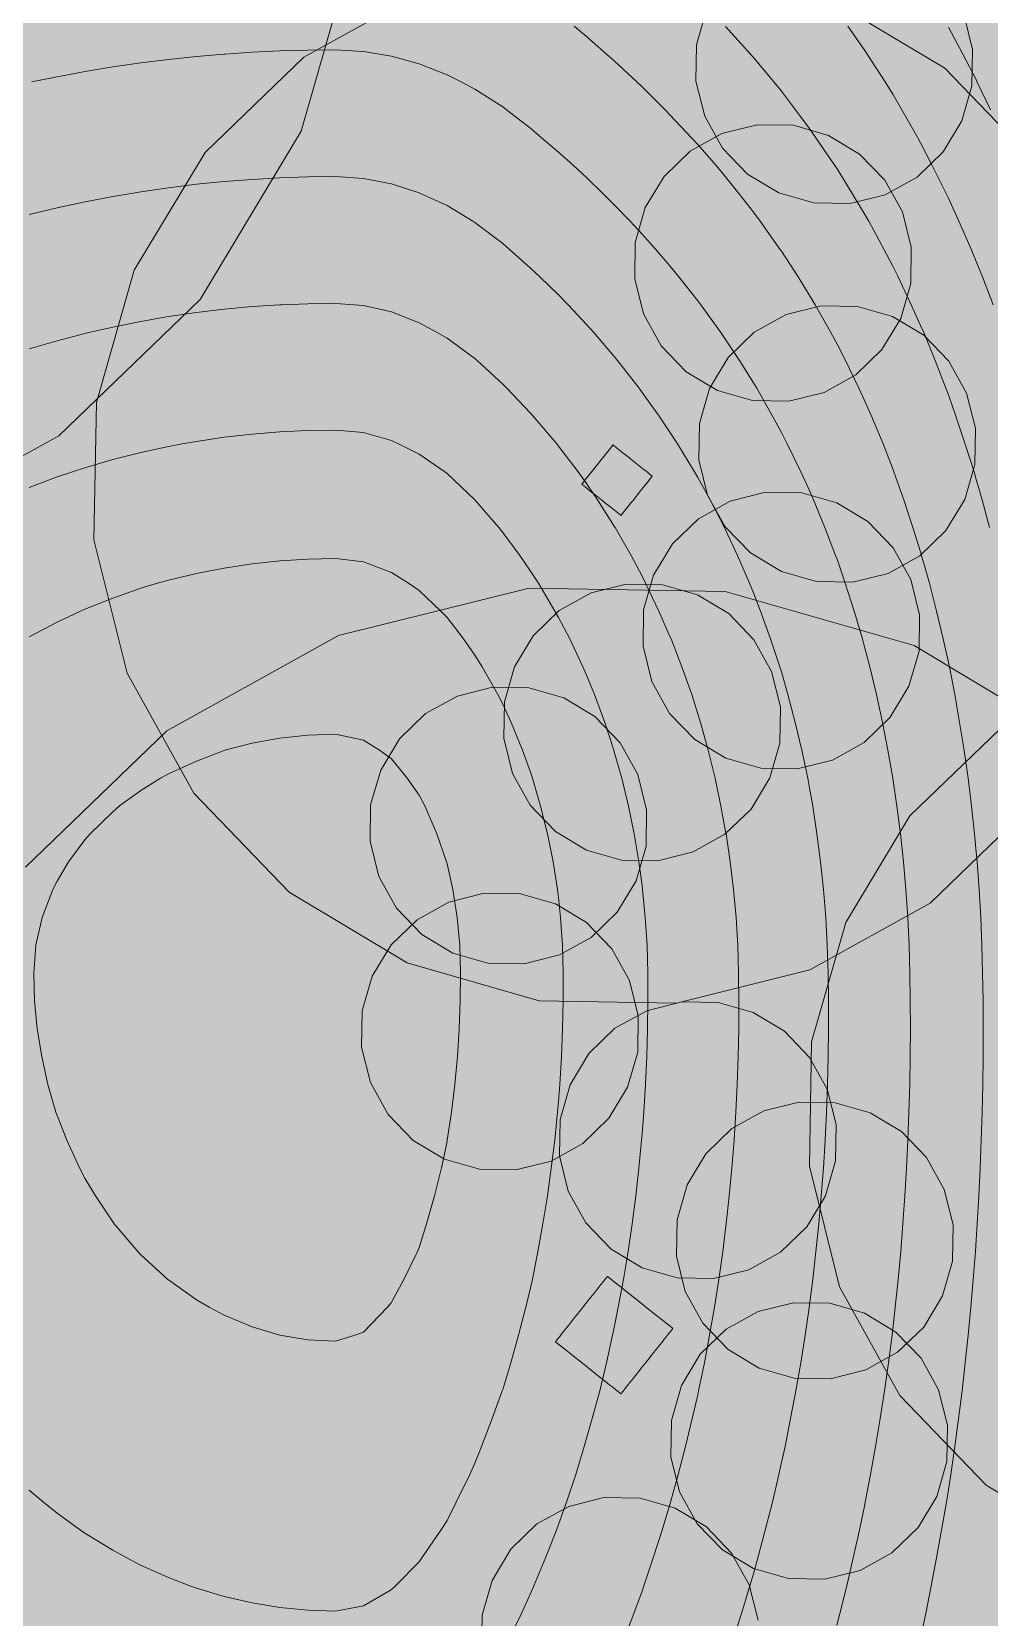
# Model space of a CAD drawing. Header units: millimetres. Extents: x -146962 to 322503, y -183624 to 284367.
# Drawn here: x 112504 to 115942, y 45586 to 51280 of the extents above; entities that cross this region are included whole.
import ezdxf

# ---------------------------------------------------------------- set-up
doc = ezdxf.new("R2010")
doc.units = ezdxf.units.MM
doc.layers.add('06_部屋の色', color=8, linetype='Continuous', lineweight=0)
doc.layers.add('30_敷地・外構', color=8, linetype='Continuous', lineweight=9)

msp = doc.modelspace()

# ---------------------------------------------------------------- hatches: boundary and pattern name
at = {"layer": '06_部屋の色', "true_color": 0xdde9cf}
msp.add_hatch(color=8, dxfattribs=at).paths.add_polyline_path([(83510.2, 29400.8), (83510.3, 31670.6), (83754.2, 32064.6), (83999.1, 32458.1), (84244.9, 32850.9), (84491.7, 33243.1), (84739.4, 33634.8), (84988.1, 34025.8), (85237.8, 34416.3), (85488.3, 34806.1), (85739.9, 35195.3), (85992.4, 35583.9), (86245.8, 35971.8), (86500.2, 36359.2), (86755.5, 36745.9), (87011.8, 37132), (87269, 37517.5), (87527.2, 37902.4), (87786.3, 38286.6), (88046.3, 38670.2), (88307.2, 39053.2), (88569.1, 39435.5), (88832, 39817.2), (89095.7, 40198.2), (89360.4, 40578.6), (89626, 40958.3), (89892.5, 41337.4), (90160, 41715.9), (90428.4, 42093.7), (90697.7, 42470.8), (90967.9, 42847.3), (91239, 43223.1), (91511.1, 43598.3), (91784.1, 43972.8), (92058, 44346.6), (92332.7, 44719.7), (92608.4, 45092.2), (92885.1, 45464), (93162.6, 45835.2), (93441, 46205.6), (93720.3, 46575.4), (94000.5, 46944.5), (94281.7, 47312.9), (94563.7, 47680.6), (94846.6, 48047.7), (95130.4, 48414), (95415.1, 48779.7), (95700.7, 49144.6), (95987.2, 49508.9), (96274.5, 49872.4), (96562.8, 50235.3), (96851.9, 50597.4), (97142, 50958.9), (97432.9, 51319.6), (97724.6, 51679.7), (98017.3, 52039), (98310.8, 52397.6), (98605.2, 52755.5), (98900.5, 53112.6), (99196.7, 53469.1), (99493.7, 53824.8), (99791.6, 54179.8), (100090.3, 54534), (100389.9, 54887.6), (100690.4, 55240.4), (100991.8, 55592.4), (101293.9, 55943.8), (101597, 56294.4), (101900.9, 56644.2), (102205.6, 56993.3), (102511.3, 57341.7), (102817.7, 57689.3), (103125, 58036.2), (103433.2, 58382.3), (103742.1, 58727.7), (104052, 59072.3), (104362.6, 59416.2), (104674.1, 59759.3), (104986.5, 60101.6), (105299.7, 60443.2), (105613.7, 60784), (105928.5, 61124.1), (106244.2, 61463.4), (106560.7, 61801.9), (106878, 62139.6), (107196.1, 62476.6), (107515.1, 62812.7), (107834.9, 63148.1), (108155.5, 63482.8), (108476.9, 63816.6), (108799.1, 64149.7), (109122.2, 64481.9), (109446, 64813.4), (109770.7, 65144.1), (110096.1, 65474), (110422.4, 65803.1), (110749.4, 66131.4), (111077.3, 66458.9), (111406, 66785.6), (111735.4, 67111.5), (112065.7, 67436.6), (112396.7, 67760.9), (112728.6, 68084.4), (113061.2, 68407.1), (113394.6, 68728.9), (113728.8, 69050), (114063.8, 69370.2), (114399.5, 69689.6), (114736, 70008.2), (115073.4, 70326), (115411.4, 70642.9), (115750.3, 70959.1), (116089.9, 71274.4), (116430.3, 71588.8), (116771.5, 71902.5), (117113.4, 72215.3), (117456.1, 72527.2), (117799.5, 72838.4), (118596.9, 72838.3), (118594.5, 29398.9)])
at = {"layer": '30_敷地・外構', "true_color": 0xcfe0b8}
for points in [[(110690.1, 54682), (111394.8, 54669.7), (112072.3, 54475.4), (112676.5, 54112.4), (113166.1, 53605.3), (113507.9, 52988.9), (113678.4, 52305), (113666.1, 51600.2), (113471.8, 50922.7), (113108.8, 50318.5), (112601.7, 49828.9), (111985.3, 49487.2), (111301.4, 49316.7), (110596.6, 49329), (109919.1, 49523.3), (109314.9, 49886.3), (108825.3, 50393.3), (108483.6, 51009.8), (108313.1, 51693.7), (108325.4, 52398.4), (108519.7, 53075.9), (108882.7, 53680.1), (109389.7, 54169.7), (110006.2, 54511.4)], [(115202.5, 51624.1), (115329.1, 51655.6), (115459.6, 51653.4), (115585, 51617.4), (115696.8, 51550.2), (115787.4, 51456.4), (115850.7, 51342.2), (115882.2, 51215.7), (115880, 51085.2), (115844, 50959.8), (115776.8, 50848), (115683, 50757.3), (115568.8, 50694.1), (115442.3, 50662.5), (115311.8, 50664.8), (115186.4, 50700.8), (115074.6, 50767.9), (114983.9, 50861.8), (114920.7, 50975.9), (114889.1, 51102.5), (114891.4, 51232.9), (114927.4, 51358.4), (114994.6, 51470.2), (115088.4, 51560.8)], [(113912.9, 51427.6), (114391.6, 51547), (114885, 51538.4), (115359.2, 51402.4), (115782.2, 51148.2), (116124.9, 50793.3), (116364.1, 50361.8), (116483.4, 49883.1), (116474.8, 49389.8), (116338.8, 48915.5), (116084.7, 48492.6), (115729.8, 48149.8), (115298.3, 47910.6), (114819.6, 47791.3), (114326.2, 47799.9), (113852, 47935.9), (113429, 48190), (113086.3, 48544.9), (112847.1, 48976.4), (112727.7, 49455.2), (112736.4, 49948.5), (112872.4, 50422.8), (113126.5, 50845.7), (113481.4, 51188.4)], [(114982.5, 50914.1), (115109.1, 50945.6), (115239.5, 50943.4), (115364.9, 50907.4), (115476.8, 50840.2), (115567.4, 50746.4), (115630.6, 50632.3), (115662.2, 50505.7), (115659.9, 50375.2), (115624, 50249.8), (115556.8, 50138), (115462.9, 50047.3), (115348.8, 49984.1), (115222.2, 49952.5), (115091.8, 49954.8), (114966.4, 49990.8), (114854.5, 50058), (114763.9, 50151.8), (114700.6, 50265.9), (114669.1, 50392.5), (114671.4, 50523), (114707.3, 50648.4), (114774.5, 50760.2), (114868.4, 50850.8)], [(115098.3, 50200.8), (115212.4, 50264.1), (115339, 50295.6), (115469.5, 50293.4), (115594.9, 50257.4), (115706.7, 50190.2), (115797.4, 50096.4), (115860.6, 49982.2), (115892.2, 49855.7), (115889.9, 49725.2), (115853.9, 49599.8), (115786.7, 49488), (115692.9, 49397.3), (115578.8, 49334.1), (115452.2, 49302.5), (115321.7, 49304.8), (115196.3, 49340.8), (115084.5, 49407.9), (114993.9, 49501.8), (114930.6, 49615.9), (114899, 49742.5), (114901.3, 49872.9), (114937.3, 49998.4), (115004.5, 50110.2)], [(114511.8, 49695.8), (114516.5, 49701.7), (114521.2, 49707.5), (114549.2, 49742.8), (114553.8, 49748.6), (114558.5, 49754.5), (114577.2, 49778), (114581.9, 49783.8), (114586.5, 49789.7), (114591.2, 49795.6), (114597.1, 49790.9), (114602.9, 49786.2), (114608.8, 49781.6), (114614.7, 49776.9), (114620.5, 49772.2), (114626.4, 49767.6), (114649.9, 49748.9), (114655.8, 49744.2), (114661.6, 49739.6), (114667.5, 49734.9), (114673.4, 49730.2), (114696.8, 49711.5), (114702.7, 49706.9), (114708.6, 49702.2), (114714.5, 49697.5), (114720.3, 49692.9), (114726.2, 49688.2), (114732.1, 49683.5), (114727.4, 49677.7), (114722.7, 49671.8), (114718.1, 49665.9), (114699.4, 49642.4), (114694.7, 49636.6), (114690, 49630.7), (114662, 49595.5), (114657.4, 49589.6), (114652.7, 49583.7), (114634, 49560.3), (114629.3, 49554.4), (114624.7, 49548.5), (114620, 49542.7), (114614.1, 49547.3), (114608.3, 49552), (114602.4, 49556.7), (114596.5, 49561.3), (114590.7, 49566), (114584.8, 49570.7), (114561.3, 49589.3), (114555.4, 49594), (114549.6, 49598.7), (114543.7, 49603.4), (114537.8, 49608), (114514.4, 49626.7), (114508.5, 49631.4), (114502.6, 49636), (114496.7, 49640.7), (114490.9, 49645.4), (114485, 49650), (114479.1, 49654.7), (114483.8, 49660.6), (114488.5, 49666.4), (114493.1, 49672.3)], [(114898.3, 49530.8), (115012.4, 49594.1), (115139, 49625.6), (115269.4, 49623.4), (115394.9, 49587.4), (115506.7, 49520.2), (115597.3, 49426.4), (115660.6, 49312.3), (115692.1, 49185.7), (115689.9, 49055.2), (115653.9, 48929.8), (115586.7, 48818), (115492.8, 48727.3), (115378.7, 48664.1), (115252.1, 48632.5), (115121.7, 48634.8), (114996.3, 48670.8), (114884.5, 48738), (114793.8, 48831.8), (114730.6, 48945.9), (114699, 49072.5), (114701.3, 49203), (114737.2, 49328.4), (114804.4, 49440.2)], [(113605.9, 49111.2), (114289.8, 49281.8), (114994.5, 49269.5), (115672.1, 49075.2), (116276.2, 48712.2), (116765.8, 48205.1), (117107.6, 47588.7), (117278.1, 46904.8), (117265.8, 46200), (117071.5, 45522.5), (116708.5, 44918.3), (116201.5, 44428.7), (115585, 44087), (114901.1, 43916.5), (114196.3, 43928.8), (113518.8, 44123.1), (112914.6, 44486.1), (112425, 44993.1), (112083.3, 45609.6), (111912.8, 46293.5), (111925.1, 46998.2), (112119.4, 47675.7), (112482.4, 48279.9), (112989.4, 48769.5)], [(114398.3, 49200.9), (114512.4, 49264.1), (114639, 49295.7), (114769.4, 49293.4), (114894.8, 49257.4), (115006.7, 49190.2), (115097.3, 49096.4), (115160.5, 48982.3), (115192.1, 48855.7), (115189.8, 48725.2), (115153.9, 48599.8), (115086.7, 48488), (114992.8, 48397.4), (114878.7, 48334.1), (114752.1, 48302.6), (114621.7, 48304.8), (114496.3, 48340.8), (114384.4, 48408), (114293.8, 48501.8), (114230.6, 48615.9), (114199, 48742.5), (114201.3, 48873), (114237.2, 48998.4), (114304.4, 49110.2)], [(116368.8, 48990), (116801.9, 49098), (117248.2, 49090.2), (117677.3, 48967.2), (118060, 48737.2), (118370.1, 48416.1), (118586.5, 48025.7), (118694.5, 47592.6), (118686.7, 47146.2), (118563.6, 46717.1), (118333.7, 46334.5), (118012.6, 46024.4), (117622.2, 45808), (117189.1, 45700), (116742.7, 45707.8), (116313.6, 45830.8), (115931, 46060.7), (115620.9, 46381.8), (115404.5, 46772.3), (115296.5, 47205.4), (115304.3, 47651.7), (115427.3, 48080.8), (115657.2, 48463.5), (115978.3, 48773.6)], [(113918.3, 48830.9), (114032.4, 48894.1), (114159, 48925.7), (114289.4, 48923.4), (114414.8, 48887.5), (114526.6, 48820.3), (114617.3, 48726.4), (114680.5, 48612.3), (114712.1, 48485.7), (114709.8, 48355.3), (114673.9, 48229.9), (114606.7, 48118), (114512.8, 48027.4), (114398.7, 47964.1), (114272.1, 47932.6), (114141.7, 47934.9), (114016.2, 47970.8), (113904.4, 48038), (113813.8, 48131.9), (113750.5, 48246), (113719, 48372.6), (113721.2, 48503), (113757.2, 48628.4), (113824.4, 48740.3)], [(114002.3, 48154.1), (114128.9, 48185.7), (114259.4, 48183.4), (114384.8, 48147.5), (114496.6, 48080.3), (114587.2, 47986.4), (114650.5, 47872.3), (114682.1, 47745.7), (114679.8, 47615.3), (114643.8, 47489.9), (114576.6, 47378), (114482.8, 47287.4), (114368.7, 47224.1), (114242.1, 47192.6), (114111.6, 47194.9), (113986.2, 47230.8), (113874.4, 47298), (113783.7, 47391.9), (113720.5, 47506), (113688.9, 47632.6), (113691.2, 47763), (113727.2, 47888.4), (113794.4, 48000.3), (113888.2, 48090.9)], [(114712.3, 47764.1), (114838.9, 47795.7), (114969.3, 47793.4), (115094.8, 47757.4), (115206.6, 47690.2), (115297.2, 47596.4), (115360.5, 47482.3), (115392, 47355.7), (115389.8, 47225.2), (115353.8, 47099.8), (115286.6, 46988), (115192.7, 46897.4), (115078.6, 46834.1), (114952, 46802.5), (114821.6, 46804.8), (114696.2, 46840.8), (114584.4, 46908), (114493.7, 47001.8), (114430.5, 47115.9), (114398.9, 47242.5), (114401.2, 47373), (114437.1, 47498.4), (114504.3, 47610.2), (114598.2, 47700.8)], [(115018.2, 47340.8), (115132.3, 47404.1), (115258.9, 47435.6), (115389.3, 47433.4), (115514.7, 47397.4), (115626.6, 47330.2), (115717.2, 47236.4), (115780.4, 47122.2), (115812, 46995.7), (115809.7, 46865.2), (115773.8, 46739.8), (115706.6, 46628), (115612.7, 46537.3), (115498.6, 46474.1), (115372, 46442.5), (115241.6, 46444.8), (115116.2, 46480.8), (115004.3, 46548), (114913.7, 46641.8), (114850.4, 46755.9), (114818.9, 46882.5), (114821.2, 47012.9), (114857.1, 47138.4), (114924.3, 47250.2)], [(114439.1, 46643.6), (114446.9, 46653.4), (114454.7, 46663.1), (114462.5, 46672.9), (114470.3, 46682.7), (114478, 46692.5), (114485.8, 46702.3), (114493.6, 46712.1), (114501.4, 46721.8), (114509.2, 46731.6), (114516.9, 46741.4), (114524.7, 46751.2), (114532.5, 46761), (114540.3, 46770.8), (114548.1, 46780.5), (114555.9, 46790.3), (114563.6, 46800.1), (114571.4, 46809.9), (114581.2, 46802.1), (114591, 46794.3), (114620.3, 46771), (114630.1, 46763.2), (114669.2, 46732.1), (114679, 46724.3), (114688.8, 46716.5), (114698.6, 46708.7), (114708.4, 46700.9), (114747.5, 46669.8), (114757.3, 46662), (114786.6, 46638.7), (114796.4, 46630.9), (114806.2, 46623.1), (114798.4, 46613.3), (114790.6, 46603.6), (114782.9, 46593.8), (114775.1, 46584), (114767.3, 46574.2), (114759.5, 46564.4), (114751.7, 46554.7), (114743.9, 46544.9), (114736.2, 46535.1), (114728.4, 46525.3), (114720.6, 46515.5), (114712.8, 46505.7), (114705, 46496), (114697.3, 46486.2), (114689.5, 46476.4), (114681.7, 46466.6), (114673.9, 46456.8), (114666.1, 46447), (114658.4, 46437.3), (114650.6, 46427.5), (114642.8, 46417.7), (114635, 46407.9), (114627.2, 46398.1), (114619.4, 46388.3), (114599.9, 46403.9), (114590.1, 46411.7), (114580.3, 46419.5), (114570.5, 46427.3), (114560.7, 46435), (114521.6, 46466.2), (114511.8, 46473.9), (114502.1, 46481.7), (114492.3, 46489.5), (114482.5, 46497.3), (114443.4, 46528.4), (114433.6, 46536.2), (114423.8, 46544), (114414, 46551.8), (114404.2, 46559.5), (114384.7, 46575.1), (114392.4, 46584.9), (114400.2, 46594.7), (114408, 46604.5), (114415.8, 46614.2), (114423.6, 46624), (114431.3, 46633.8)], [(114998.1, 46620.8), (115112.2, 46684.1), (115238.8, 46715.6), (115369.3, 46713.4), (115494.7, 46677.4), (115606.5, 46610.2), (115697.2, 46516.4), (115760.4, 46402.2), (115792, 46275.7), (115789.7, 46145.2), (115753.7, 46019.8), (115686.5, 45908), (115592.7, 45817.3), (115478.6, 45754.1), (115352, 45722.5), (115221.5, 45724.8), (115096.1, 45760.8), (114984.3, 45828), (114893.7, 45921.8), (114830.4, 46035.9), (114798.8, 46162.5), (114801.1, 46293), (114837.1, 46418.4), (114904.3, 46530.2)], [(114318.1, 45920.9), (114432.2, 45984.1), (114558.8, 46015.7), (114689.2, 46013.4), (114814.7, 45977.4), (114926.5, 45910.2), (115017.1, 45816.4), (115080.4, 45702.3), (115111.9, 45575.7), (115109.7, 45445.2), (115073.7, 45319.8), (115006.5, 45208), (114912.6, 45117.4), (114798.5, 45054.1), (114671.9, 45022.6), (114541.5, 45024.8), (114416.1, 45060.8), (114304.3, 45128), (114213.6, 45221.8), (114150.4, 45335.9), (114118.8, 45462.5), (114121.1, 45593), (114157, 45718.4), (114224.2, 45830.2)]]:
    msp.add_hatch(color=8, dxfattribs=at).paths.add_polyline_path(points)

# ---------------------------------------------------------------- linework, layer by layer
at = {"layer": '30_敷地・外構'}
for points in [[(113666.1, 51600.2), (113471.8, 50922.7), (113108.8, 50318.5), (112601.7, 49828.9), (111985.3, 49487.2), (111301.4, 49316.7), (110596.6, 49329), (109919.1, 49523.3), (109314.9, 49886.3), (108825.3, 50393.3), (108483.6, 51009.8), (108313.1, 51693.7)], [(115359.2, 51402.4), (115782.2, 51148.2), (116124.9, 50793.3), (116364.1, 50361.8), (116483.4, 49883.1), (116474.8, 49389.8), (116338.8, 48915.5), (116084.7, 48492.6), (115729.8, 48149.8), (115298.3, 47910.6), (114819.6, 47791.3), (114326.2, 47799.9), (113852, 47935.9), (113429, 48190), (113086.3, 48544.9), (112847.1, 48976.4), (112727.7, 49455.2), (112736.4, 49948.5), (112872.4, 50422.8), (113126.5, 50845.7), (113481.4, 51188.4), (113912.9, 51427.6)], [(115850.7, 51342.2), (115882.2, 51215.7), (115880, 51085.2), (115844, 50959.8), (115776.8, 50848), (115683, 50757.3), (115568.8, 50694.1), (115442.3, 50662.5), (115311.8, 50664.8), (115186.4, 50700.8), (115074.6, 50767.9), (114983.9, 50861.8), (114920.7, 50975.9), (114889.1, 51102.5), (114891.4, 51232.9), (114927.4, 51358.4)], [(114452, 51299.1), (114495.7, 51262.5), (114568, 51199.1), (114595.7, 51174.5), (114676.7, 51099.1), (114695.7, 51081.2), (114778.4, 50999.1), (114795.7, 50981.6), (114873.1, 50899.1), (114895.7, 50874.5), (114961.3, 50799.1), (114995.7, 50758.5), (115043.3, 50699.1), (115095.7, 50631.8), (115119.7, 50599.1), (115190.7, 50499.1), (115195.6, 50491.8), (115255.8, 50399.1), (115295.6, 50335.1), (115316.8, 50299.1), (115373.2, 50199.1), (115395.6, 50157.5), (115425.4, 50099.1), (115474, 49999.1), (115495.6, 49952.5), (115519, 49899.1), (115560.6, 49799.1), (115595.6, 49710.1), (115599.7, 49699.1), (115635, 49599.1), (115668.2, 49499.1), (115695.6, 49411.4), (115699.2, 49399.1), (115727, 49299.1), (115752.8, 49199.1), (115776.8, 49099.1), (115795.6, 49014.3), (115798.8, 48999.1), (115818.1, 48899.1), (115835.8, 48799), (115851.7, 48699), (115866, 48599), (115878.6, 48499), (115889.5, 48399), (115895.5, 48333.8), (115898.6, 48299)], [(114995.7, 51297.9), (115084.6, 51199.1), (115095.7, 51186.5), (115168.5, 51099.1), (115195.7, 51065.6), (115246.6, 50999.1), (115295.7, 50933.2), (115319.6, 50899.1), (115387.6, 50799.1), (115395.7, 50786.9), (115450.2, 50699.1), (115495.7, 50623.2), (115509.2, 50599.1), (115563.6, 50499.1), (115595.6, 50437.9), (115614.7, 50399.1), (115662.1, 50299.1), (115695.6, 50225), (115706.7, 50199.1), (115747.7, 50099.1), (115786.7, 49999.1), (115795.6, 49975.1), (115822.4, 49899.1), (115855.8, 49799), (115887.5, 49699), (115895.6, 49672.1), (115916.4, 49599), (115943.2, 49499)], [(115434.9, 51299.1), (115495.7, 51212.2), (115504.3, 51199.1), (115568.4, 51099.1), (115595.7, 51055.2), (115628.5, 50999.1), (115685.2, 50899.1), (115695.7, 50880), (115737.5, 50799.1), (115787.3, 50699.1), (115795.7, 50681.8), (115833.2, 50599), (115876.9, 50499), (115895.6, 50454.5), (115917.6, 50399), (115955.8, 50299)], [(115795.7, 51296), (115847.5, 51199), (115895.7, 51105.7), (115898.9, 51099), (115946.3, 50999)], [(112504, 51099.2), (112595.7, 51118), (112695.7, 51136.5), (112795.7, 51153), (112895.7, 51167.4), (112995.7, 51179.9), (113095.7, 51190.4), (113195.7, 51199), (113198.7, 51199.2), (113295.7, 51205.6), (113395.7, 51210.4), (113495.7, 51213.2), (113595.7, 51214.2), (113695.7, 51208.7), (113752.9, 51199.2), (113795.7, 51192), (113895.7, 51164.2), (113995.7, 51124.7), (114045.9, 51099.1), (114095.7, 51073.3), (114195.7, 51009.3), (114209.2, 50999.1), (114295.7, 50932.2), (114334.9, 50899.1), (114395.7, 50847.1), (114448.9, 50799.1), (114495.7, 50756), (114554.5, 50699.1), (114595.7, 50658.3), (114652.5, 50599.1), (114695.6, 50552.8), (114743.4, 50499.1), (114795.6, 50438.3), (114827.7, 50399.1), (114895.6, 50312.9), (114906, 50299.1), (114978.3, 50199.1), (114995.6, 50174), (115045, 50099.1), (115095.6, 50018.4), (115107.1, 49999.1), (115164.1, 49899.1), (115195.6, 49840.8), (115217, 49799.1), (115265.7, 49699.1), (115295.6, 49634), (115310.8, 49599.1), (115352, 49499.1), (115390.5, 49399.1), (115395.6, 49385), (115425.1, 49299.1), (115457.1, 49199.1), (115486.7, 49099.1), (115495.6, 49066.4), (115513.1, 48999.1), (115537, 48899.1), (115558.6, 48799.1), (115578.2, 48699.1), (115595.5, 48599.4), (115595.6, 48599.1)], [(114982.5, 50914.1), (115109.1, 50945.6), (115239.5, 50943.4), (115364.9, 50907.4), (115476.8, 50840.2), (115567.4, 50746.4), (115630.6, 50632.3), (115662.2, 50505.7), (115659.9, 50375.2), (115624, 50249.8), (115556.8, 50138), (115462.9, 50047.3), (115348.8, 49984.1), (115222.2, 49952.5), (115091.8, 49954.8), (114966.4, 49990.8), (114854.5, 50058), (114763.9, 50151.8), (114700.6, 50265.9), (114669.1, 50392.5), (114671.4, 50523), (114707.3, 50648.4), (114774.5, 50760.2), (114868.4, 50850.8), (114982.5, 50914.1)], [(112495.7, 50623), (112595.7, 50647.1), (112695.7, 50668.8), (112795.7, 50688), (112861.9, 50699.2), (112895.7, 50704.9), (112995.7, 50719.4), (113095.7, 50731.6), (113195.7, 50741.6), (113295.7, 50749.3), (113395.7, 50754.8), (113495.7, 50758.1), (113595.7, 50759.2), (113695.7, 50752.8), (113795.7, 50733.5), (113895.7, 50701.1), (113899.9, 50699.2), (113995.7, 50655), (114088.4, 50599.1), (114095.6, 50594.7), (114195.6, 50519), (114218.6, 50499.1), (114295.6, 50430.7), (114329, 50399.1), (114395.6, 50334.2), (114429.7, 50299.1), (114495.6, 50228.7), (114522, 50199.1), (114595.6, 50112.9), (114606.8, 50099.1), (114684.8, 49999.1), (114695.6, 49984.6), (114756.5, 49899.1), (114795.6, 49841), (114822.7, 49799.1), (114883.7, 49699.1), (114895.6, 49678.4), (114939.6, 49599.1), (114991.3, 49499.1), (114995.6, 49490.3), (115038.3, 49399.1), (115081.8, 49299.1), (115095.6, 49264.9), (115121.2, 49199.1), (115157.1, 49099.1), (115190, 48999.1), (115195.6, 48980.7), (115219.3, 48899.1), (115245.7, 48799.1), (115269.3, 48699.1), (115290.2, 48599.1), (115295.5, 48570.3), (115308.2, 48499.1)], [(112495.6, 50140.5), (112595.6, 50169.8), (112695.6, 50196), (112709.6, 50199.2), (112795.6, 50219.1), (112895.6, 50239.3), (112995.6, 50256.7), (113095.6, 50271.3), (113195.6, 50283.2), (113295.6, 50292.4), (113395.6, 50299), (113401.5, 50299.2), (113495.6, 50302.9), (113595.6, 50304.2), (113661.4, 50299.2), (113695.6, 50296.6), (113795.6, 50273.6), (113895.6, 50234.7), (113960.4, 50199.2), (113995.6, 50179.3), (114095.6, 50106), (114103.4, 50099.1), (114195.6, 50014.2), (114210.5, 49999.1), (114295.6, 49909.4), (114304.8, 49899.1), (114389.4, 49799.1), (114395.6, 49791.4), (114465.7, 49699.1), (114495.6, 49657.2), (114535.2, 49599.1), (114595.6, 49504), (114598.6, 49499.1), (114656.1, 49399.1), (114695.6, 49324.4), (114708.5, 49299.1), (114756.2, 49199.1), (114795.6, 49108.4), (114799.5, 49099.1), (114838.6, 48999.1), (114873.8, 48899.1), (114895.6, 48830.2), (114905.2, 48799.1), (114933.1, 48699.1), (114957.7, 48599.1), (114978.9, 48499.1), (114995.5, 48407.4), (114997, 48399.1)], [(115098.3, 50200.8), (115212.4, 50264.1), (115339, 50295.6), (115469.5, 50293.4), (115594.9, 50257.4), (115706.7, 50190.2), (115797.4, 50096.4), (115860.6, 49982.2), (115892.2, 49855.7), (115889.9, 49725.2), (115853.9, 49599.8), (115786.7, 49488), (115692.9, 49397.3), (115578.8, 49334.1), (115452.2, 49302.5), (115321.7, 49304.8), (115196.3, 49340.8), (115084.5, 49407.9), (114993.9, 49501.8), (114930.6, 49615.9), (114899, 49742.5), (114901.3, 49872.9), (114937.3, 49998.4), (115004.5, 50110.2), (115098.3, 50200.8)], [(112495.6, 49643.3), (112595.6, 49680.8), (112650.6, 49699.2), (112695.6, 49714), (112795.6, 49743.2), (112895.6, 49768.6), (112995.6, 49790.3), (113044.3, 49799.2), (113095.6, 49808.5), (113195.6, 49823.2), (113295.6, 49834.6), (113395.6, 49842.7), (113495.6, 49847.6), (113595.6, 49849.2), (113695.6, 49839.8), (113795.6, 49811.3), (113821.2, 49799.2), (113895.6, 49762.9), (113987, 49699.2), (113995.6, 49692.9), (114095.2, 49599.1), (114095.6, 49598.8), (114181.4, 49499.1), (114195.6, 49481.6), (114256.8, 49399.1), (114295.6, 49342.6), (114323.6, 49299.1), (114382.9, 49199.1), (114395.6, 49175.9), (114435.7, 49099.1), (114482.7, 48999.1), (114495.6, 48968.8), (114524.6, 48899.1), (114561.6, 48799.1), (114594, 48699.1), (114595.5, 48693.7), (114622.5, 48599.1), (114647, 48499.1), (114667.5, 48399.1), (114684.2, 48299.1), (114695.5, 48213.1), (114697.4, 48199.1)], [(114511.8, 49695.8), (114516.5, 49701.7), (114521.2, 49707.5), (114549.2, 49742.8), (114553.8, 49748.6), (114558.5, 49754.5), (114577.2, 49778), (114581.9, 49783.8), (114586.5, 49789.7), (114591.2, 49795.6), (114597.1, 49790.9), (114602.9, 49786.2), (114608.8, 49781.6), (114614.7, 49776.9), (114620.5, 49772.2), (114626.4, 49767.6), (114649.9, 49748.9), (114655.8, 49744.2), (114661.6, 49739.6), (114667.5, 49734.9), (114673.4, 49730.2), (114696.8, 49711.5), (114702.7, 49706.9), (114708.6, 49702.2), (114714.5, 49697.5), (114720.3, 49692.9), (114726.2, 49688.2), (114732.1, 49683.5), (114727.4, 49677.7), (114722.7, 49671.8), (114718.1, 49665.9), (114699.4, 49642.4), (114694.7, 49636.6), (114690, 49630.7), (114662, 49595.5), (114657.4, 49589.6), (114652.7, 49583.7), (114634, 49560.3), (114629.3, 49554.4), (114624.7, 49548.5), (114620, 49542.7), (114614.1, 49547.3), (114608.3, 49552), (114602.4, 49556.7), (114596.5, 49561.3), (114590.7, 49566), (114584.8, 49570.7), (114561.3, 49589.3), (114555.4, 49594), (114549.6, 49598.7), (114543.7, 49603.4), (114537.8, 49608), (114514.4, 49626.7), (114508.5, 49631.4), (114502.6, 49636), (114496.7, 49640.7), (114490.9, 49645.4), (114485, 49650), (114479.1, 49654.7), (114483.8, 49660.6), (114488.5, 49666.4), (114493.1, 49672.3), (114511.8, 49695.8)], [(114898.3, 49530.8), (115012.4, 49594.1), (115139, 49625.6), (115269.4, 49623.4), (115394.9, 49587.4), (115506.7, 49520.2), (115597.3, 49426.4), (115660.6, 49312.3), (115692.1, 49185.7), (115689.9, 49055.2), (115653.9, 48929.8), (115586.7, 48818), (115492.8, 48727.3), (115378.7, 48664.1), (115252.1, 48632.5), (115121.7, 48634.8), (114996.3, 48670.8), (114884.5, 48738), (114793.8, 48831.8), (114730.6, 48945.9), (114699, 49072.5), (114701.3, 49203), (114737.2, 49328.4), (114804.4, 49440.2), (114898.3, 49530.8)], [(112495.6, 49106.4), (112595.6, 49159.1), (112679.5, 49199.2), (112695.6, 49206.3), (112795.6, 49245.9), (112895.6, 49280.8), (112956.5, 49299.2), (112995.6, 49310.2), (113095.6, 49334), (113195.6, 49353.5), (113295.6, 49368.7), (113395.6, 49379.5), (113495.6, 49386), (113595.6, 49388.2), (113695.6, 49375.6), (113795.6, 49337.8), (113856.8, 49299.2), (113895.6, 49272.9), (113973.4, 49199.2), (113995.6, 49176.5), (114054.7, 49099.1), (114095.6, 49041.3), (114121.4, 48999.1), (114177.7, 48899.1), (114195.6, 48864.3), (114225.3, 48799.1), (114266.6, 48699.1), (114295.5, 48620.2), (114302.5, 48599.1), (114331.3, 48499.1), (114355.8, 48399.1), (114376.1, 48299.1), (114392.2, 48199.1), (114395.5, 48170.3), (114403.2, 48099.1)], [(113605.9, 49111.2), (114289.8, 49281.8), (114994.5, 49269.5), (115672.1, 49075.2), (116276.2, 48712.2), (116765.8, 48205.1), (117107.6, 47588.7), (117278.1, 46904.8), (117265.8, 46200), (117071.5, 45522.5), (116708.5, 44918.3), (116201.5, 44428.7), (115585, 44087), (114901.1, 43916.5), (114196.3, 43928.8), (113518.8, 44123.1), (112914.6, 44486.1), (112425, 44993.1)], [(114398.3, 49200.9), (114512.4, 49264.1), (114639, 49295.7), (114769.4, 49293.4), (114894.8, 49257.4), (115006.7, 49190.2), (115097.3, 49096.4), (115160.5, 48982.3), (115192.1, 48855.7), (115189.8, 48725.2), (115153.9, 48599.8), (115086.7, 48488), (114992.8, 48397.4), (114878.7, 48334.1), (114752.1, 48302.6), (114621.7, 48304.8), (114496.3, 48340.8), (114384.4, 48408), (114293.8, 48501.8), (114230.6, 48615.9), (114199, 48742.5), (114201.3, 48873), (114237.2, 48998.4), (114304.4, 49110.2), (114398.3, 49200.9)], [(112482.4, 48279.9), (112989.4, 48769.5), (113605.9, 49111.2)], [(113918.3, 48830.9), (114032.4, 48894.1), (114159, 48925.7), (114289.4, 48923.4), (114414.8, 48887.5), (114526.6, 48820.3), (114617.3, 48726.4), (114680.5, 48612.3), (114712.1, 48485.7), (114709.8, 48355.3), (114673.9, 48229.9), (114606.7, 48118), (114512.8, 48027.4), (114398.7, 47964.1), (114272.1, 47932.6), (114141.7, 47934.9), (114016.2, 47970.8), (113904.4, 48038), (113813.8, 48131.9), (113750.5, 48246), (113719, 48372.6), (113721.2, 48503), (113757.2, 48628.4), (113824.4, 48740.3), (113918.3, 48830.9)], [(114015.8, 48199.2), (114031.6, 48099.1), (114041.1, 47999.1), (114044.3, 47899.1), (114043.1, 47799.1), (114039.1, 47699.1), (114032.4, 47599.1), (114023.1, 47499.1), (114011, 47399.2), (113996.3, 47299.2), (113995.5, 47294.6), (113975, 47199.2), (113950.2, 47099.2), (113922.1, 46999.2), (113895.4, 46914.2), (113888.8, 46899.2), (113840.3, 46799.2), (113795.4, 46714.8), (113781.6, 46699.2), (113695.4, 46609.8), (113664.8, 46599.2), (113595.4, 46577), (113495.4, 46582.5), (113395.4, 46599), (113394.7, 46599.2), (113295.4, 46628.7), (113195.4, 46670.4), (113141.6, 46699.2), (113095.4, 46726.1), (112995.4, 46797.2), (112993.1, 46799.2), (112895.4, 46889.1), (112885.9, 46899.2), (112800.7, 46999.2), (112795.5, 47006.2), (112732.9, 47099.2), (112695.5, 47162.3), (112675.9, 47199.2), (112629.9, 47299.2), (112595.5, 47387.6), (112591.4, 47399.2), (112562.6, 47499.2), (112540.2, 47599.2), (112524.2, 47699.2), (112514.6, 47799.2), (112511.4, 47899.2), (112518.9, 47999.2), (112541.7, 48099.2), (112579.6, 48199.2), (112595.5, 48229.3), (112636.5, 48299.2), (112695.5, 48377.5), (112713.9, 48399.2), (112795.5, 48478.5), (112819.7, 48499.2), (112895.5, 48554.2), (112967.2, 48599.2), (112995.5, 48614.7), (113095.5, 48660.7), (113195.5, 48698.4), (113198.2, 48699.2), (113295.5, 48724.4), (113395.5, 48742.9), (113495.5, 48753.9), (113595.5, 48757.6), (113695.5, 48736.1), (113752.8, 48699.2), (113795.5, 48668), (113852, 48599.2), (113895.5, 48538), (113915.2, 48499.2), (113958.2, 48399.2), (113993.4, 48299.2), (113995.5, 48291.4), (114015.8, 48199.2)], [(116313.6, 45830.8), (115931, 46060.7), (115620.9, 46381.8), (115404.5, 46772.3), (115296.5, 47205.4), (115304.3, 47651.7), (115427.3, 48080.8), (115657.2, 48463.5), (115978.3, 48773.6)], [(115595.6, 48599.1), (115610.3, 48499.1), (115623, 48399.1), (115633.7, 48299.1), (115642.5, 48199.1), (115649.3, 48099.1), (115654.2, 47999.1), (115657.2, 47899.1), (115658.6, 47799.1), (115659, 47699.1), (115658.4, 47599.1), (115656.7, 47499.1), (115653.9, 47399.1), (115650.1, 47299.1), (115645.2, 47199.1), (115639.2, 47099.1), (115632.1, 46999.1), (115624, 46899.1), (115614.8, 46799.1), (115604.5, 46699.1), (115595.4, 46620), (115592.9, 46599.1), (115579.8, 46499.1), (115565.6, 46399.1), (115550.2, 46299.1), (115533.6, 46199.1), (115515.9, 46099.1), (115497, 45999.1), (115495.4, 45991), (115476.1, 45899.1), (115453.9, 45799.1), (115430.5, 45699.1), (115405.9, 45599.1), (115395.4, 45558.1)], [(115308.2, 48499.1), (115323.5, 48399.1), (115336.4, 48299.1), (115346.8, 48199.1), (115354.8, 48099.1), (115360.3, 47999.1), (115363.5, 47899.1), (115364.8, 47799.1), (115364.9, 47699.1), (115363.8, 47599.1), (115361.4, 47499.1), (115357.7, 47399.1), (115352.7, 47299.1), (115346.5, 47199.1), (115338.9, 47099.1), (115330.1, 46999.1), (115319.9, 46899.1), (115308.5, 46799.1), (115295.7, 46699.1), (115295.4, 46697.3), (115281.1, 46599.1), (115265.2, 46499.1), (115247.8, 46399.1), (115229, 46299.1), (115208.9, 46199.1), (115195.4, 46136.7), (115187, 46099.1), (115163.3, 45999.1), (115138.1, 45899.1), (115111.4, 45799.1), (115095.4, 45742.2), (115082.9, 45699.1), (115052.3, 45599.1), (115020.3, 45499.1)], [(114997, 48399.1), (115012, 48299.1), (115023.9, 48199.1), (115032.9, 48099.1), (115038.9, 47999.1), (115042, 47899.1), (115042.9, 47799.1), (115042.4, 47699.1), (115040.5, 47599.1), (115037.1, 47499.1), (115032.2, 47399.1), (115025.8, 47299.1), (115018, 47199.1), (115008.6, 47099.1), (114997.8, 46999.1), (114995.4, 46980.4), (114985.3, 46899.1), (114971.2, 46799.1), (114955.5, 46699.1), (114938.2, 46599.1), (114919.2, 46499.1), (114898.5, 46399.1), (114895.4, 46385.2), (114876, 46299.1), (114851.8, 46199.1), (114825.7, 46099.1), (114797.8, 45999.1), (114795.4, 45991.1), (114767.9, 45899.1), (114736, 45799.1), (114702.1, 45699.1), (114695.4, 45680.1), (114666.1, 45599.1), (114627.9, 45499.1)], [(115898.6, 48299), (115905.9, 48199), (115911.6, 48099), (115915.8, 47999), (115918.3, 47899), (115919.7, 47799), (115920.2, 47699), (115919.9, 47599), (115918.6, 47499), (115916.5, 47399), (115913.5, 47299), (115909.7, 47199), (115904.9, 47099), (115899.2, 46999), (115895.4, 46940.9), (115892.6, 46899), (115884.8, 46799), (115876.1, 46699), (115866.4, 46599), (115855.8, 46499), (115844.3, 46399), (115831.8, 46299), (115818.3, 46199.1), (115803.9, 46099.1), (115795.4, 46043.5), (115788.2, 45999.1), (115771.1, 45899.1), (115753, 45799.1), (115733.9, 45699.1), (115713.8, 45599.1), (115695.4, 45511.4)], [(114002.3, 48154.1), (114128.9, 48185.7), (114259.4, 48183.4), (114384.8, 48147.5), (114496.6, 48080.3), (114587.2, 47986.4), (114650.5, 47872.3), (114682.1, 47745.7), (114679.8, 47615.3), (114643.8, 47489.9), (114576.6, 47378), (114482.8, 47287.4), (114368.7, 47224.1), (114242.1, 47192.6), (114111.6, 47194.9), (113986.2, 47230.8), (113874.4, 47298), (113783.7, 47391.9), (113720.5, 47506), (113688.9, 47632.6), (113691.2, 47763), (113727.2, 47888.4), (113794.4, 48000.3), (113888.2, 48090.9), (114002.3, 48154.1)], [(114697.4, 48199.1), (114707.2, 48099.1), (114713.5, 47999.1), (114716.3, 47899.1), (114716.6, 47799.1), (114715.3, 47699.1), (114712.3, 47599.1), (114707.7, 47499.1), (114701.5, 47399.1), (114695.5, 47322.9), (114693.6, 47299.1), (114684.2, 47199.1), (114673, 47099.1), (114660.1, 46999.1), (114645.4, 46899.1), (114628.8, 46799.1), (114610.2, 46699.1), (114595.4, 46626.5), (114589.9, 46599.1), (114567.7, 46499.1), (114543.4, 46399.1), (114516.9, 46299.1), (114495.4, 46224.1), (114488.2, 46199.1), (114457.3, 46099.1), (114423.9, 45999.1), (114395.4, 45919.3), (114388, 45899.1), (114349.2, 45799.1), (114307.6, 45699.1), (114295.4, 45671.1), (114262.5, 45599.1), (114214, 45499.1)], [(114403.2, 48099.1), (114409.8, 47999.1), (114412.3, 47899.1), (114412, 47799.1), (114409.8, 47699.1), (114405.9, 47599.1), (114400.1, 47499.1), (114395.5, 47438.3), (114392.2, 47399.1), (114382, 47299.1), (114369.8, 47199.1), (114355.7, 47099.1), (114339.7, 46999.1), (114321.9, 46899.1), (114302.1, 46799.1), (114295.4, 46768.8), (114278.6, 46699.1), (114252.4, 46599.1), (114224.2, 46499.1), (114195.4, 46403.5), (114193.9, 46399.1), (114157.8, 46299.1), (114119.7, 46199.1), (114095.4, 46138.7), (114077.2, 46099.1), (114028.7, 45999.1), (113995.4, 45933.5), (113973.2, 45899.2), (113905.5, 45799.2), (113895.4, 45784.9), (113810.2, 45699.2), (113795.4, 45684.9), (113695.4, 45627.3), (113595.4, 45608.1), (113495.4, 45611.4), (113395.4, 45621.3), (113295.4, 45637.8), (113195.4, 45661), (113095.4, 45690.7), (113072, 45699.2), (112995.4, 45728.4), (112895.4, 45773.3), (112845.5, 45799.2), (112795.4, 45826.5), (112695.4, 45888.2), (112679.3, 45899.2), (112595.4, 45960.1), (112546.5, 45999.2), (112495.4, 46042.3)], [(114712.3, 47764.1), (114838.9, 47795.7), (114969.3, 47793.4), (115094.8, 47757.4), (115206.6, 47690.2), (115297.2, 47596.4), (115360.5, 47482.3), (115392, 47355.7), (115389.8, 47225.2), (115353.8, 47099.8), (115286.6, 46988), (115192.7, 46897.4), (115078.6, 46834.1), (114952, 46802.5), (114821.6, 46804.8), (114696.2, 46840.8), (114584.4, 46908), (114493.7, 47001.8), (114430.5, 47115.9), (114398.9, 47242.5), (114401.2, 47373), (114437.1, 47498.4), (114504.3, 47610.2), (114598.2, 47700.8), (114712.3, 47764.1)], [(115018.2, 47340.8), (115132.3, 47404.1), (115258.9, 47435.6), (115389.3, 47433.4), (115514.7, 47397.4), (115626.6, 47330.2), (115717.2, 47236.4), (115780.4, 47122.2), (115812, 46995.7), (115809.7, 46865.2), (115773.8, 46739.8), (115706.6, 46628), (115612.7, 46537.3), (115498.6, 46474.1), (115372, 46442.5), (115241.6, 46444.8), (115116.2, 46480.8), (115004.3, 46548), (114913.7, 46641.8), (114850.4, 46755.9), (114818.9, 46882.5), (114821.2, 47012.9), (114857.1, 47138.4), (114924.3, 47250.2), (115018.2, 47340.8)], [(114439.1, 46643.6), (114446.9, 46653.4), (114454.7, 46663.1), (114462.5, 46672.9), (114470.3, 46682.7), (114478, 46692.5), (114485.8, 46702.3), (114493.6, 46712.1), (114501.4, 46721.8), (114509.2, 46731.6), (114516.9, 46741.4), (114524.7, 46751.2), (114532.5, 46761), (114540.3, 46770.8), (114548.1, 46780.5), (114555.9, 46790.3), (114563.6, 46800.1), (114571.4, 46809.9), (114581.2, 46802.1), (114591, 46794.3), (114620.3, 46771), (114630.1, 46763.2), (114669.2, 46732.1), (114679, 46724.3), (114688.8, 46716.5), (114698.6, 46708.7), (114708.4, 46700.9), (114747.5, 46669.8), (114757.3, 46662), (114786.6, 46638.7), (114796.4, 46630.9), (114806.2, 46623.1), (114798.4, 46613.3), (114790.6, 46603.6), (114782.9, 46593.8), (114775.1, 46584), (114767.3, 46574.2), (114759.5, 46564.4), (114751.7, 46554.7), (114743.9, 46544.9), (114736.2, 46535.1), (114728.4, 46525.3), (114720.6, 46515.5), (114712.8, 46505.7), (114705, 46496), (114697.3, 46486.2), (114689.5, 46476.4), (114681.7, 46466.6), (114673.9, 46456.8), (114666.1, 46447), (114658.4, 46437.3), (114650.6, 46427.5), (114642.8, 46417.7), (114635, 46407.9), (114627.2, 46398.1), (114619.4, 46388.3), (114599.9, 46403.9), (114590.1, 46411.7), (114580.3, 46419.5), (114570.5, 46427.3), (114560.7, 46435), (114521.6, 46466.2), (114511.8, 46473.9), (114502.1, 46481.7), (114492.3, 46489.5), (114482.5, 46497.3), (114443.4, 46528.4), (114433.6, 46536.2), (114423.8, 46544), (114414, 46551.8), (114404.2, 46559.5), (114384.7, 46575.1), (114392.4, 46584.9), (114400.2, 46594.7), (114408, 46604.5), (114415.8, 46614.2), (114423.6, 46624), (114431.3, 46633.8), (114439.1, 46643.6)], [(114998.1, 46620.8), (115112.2, 46684.1), (115238.8, 46715.6), (115369.3, 46713.4), (115494.7, 46677.4), (115606.5, 46610.2), (115697.2, 46516.4), (115760.4, 46402.2), (115792, 46275.7), (115789.7, 46145.2), (115753.7, 46019.8), (115686.5, 45908), (115592.7, 45817.3), (115478.6, 45754.1), (115352, 45722.5), (115221.5, 45724.8), (115096.1, 45760.8), (114984.3, 45828), (114893.7, 45921.8), (114830.4, 46035.9), (114798.8, 46162.5), (114801.1, 46293), (114837.1, 46418.4), (114904.3, 46530.2), (114998.1, 46620.8)], [(114318.1, 45920.9), (114432.2, 45984.1), (114558.8, 46015.7), (114689.2, 46013.4), (114814.7, 45977.4), (114926.5, 45910.2), (115017.1, 45816.4), (115080.4, 45702.3), (115111.9, 45575.7)], [(114118.8, 45462.5), (114121.1, 45593), (114157, 45718.4), (114224.2, 45830.2), (114318.1, 45920.9)]]:
    msp.add_lwpolyline(points, dxfattribs=at)

doc.saveas('drawing.dxf')
